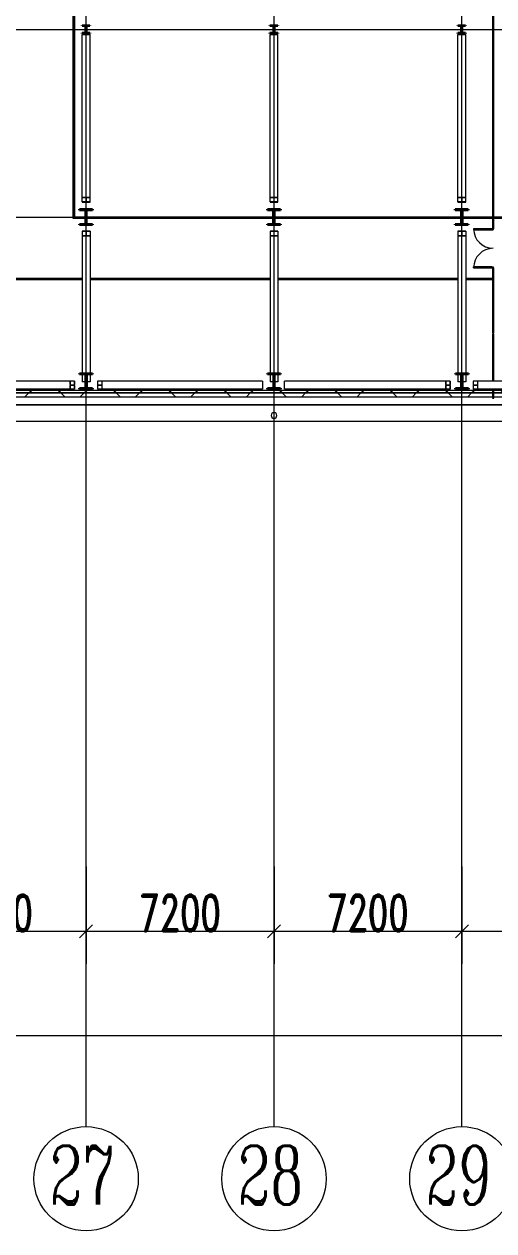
# Model space of a CAD drawing. Header units: millimetres. Extents: x -30000 to 430621, y -31706 to 192400.
# Drawn here: x 184825 to 202825, y -31706 to 14604 of the extents above; entities that cross this region are included whole.
import ezdxf

# ---------------------------------------------------------------- set-up
doc = ezdxf.new("R2010")
doc.units = ezdxf.units.MM
doc.linetypes.add('轴网线', pattern=[22.04, 18.38, -1.83, 0, -1.83])
doc.layers.get('0').update_dxf_attribs({"color": 8})
doc.layers.get('Defpoints').update_dxf_attribs({"color": 8})
for name, color, linetype, lineweight in [('A-ANNO-DIMS', 8, 'Continuous', 9), ('A-DOOR', 8, 'Continuous', 5), ('A-DOOR-OPNG', 8, 'Continuous', 5), ('A-FLOR-HRAL', 8, 'Continuous', 5), ('A-WALL', 8, 'Continuous', 5), ('A-WALL-FNSH', 8, 'Continuous', 9), ('A-WALL-PATT', 8, 'Continuous', 9), ('P-PIPE', 8, 'Continuous', 5), ('S-BEAM', 8, 'Continuous', 5), ('S-COLS', 8, 'Continuous', 5), ('S-GRID', 8, 'Continuous', 9), ('S-GRID-IDEN', 8, 'Continuous', 9)]:
    doc.layers.add(name, color=color, linetype=linetype, lineweight=lineweight)
doc.styles.add('RomanC_1', font='romanc__.ttf', dxfattribs={"width": 0.65, "height": 2250})
doc.styles.add('RomanD_4', font='romand__.ttf', dxfattribs={"width": 0.65, "height": 1400})
doc.dimstyles.new('第一_二道尺寸线', dxfattribs={"dimscale": 304.8, "dimtxt": 1405.004626, "dimasz": 1.64042, "dimexe": 4.10105, "dimexo": 0.0625, "dimgap": 0, "dimtad": 1, "dimdec": 0, "dimzin": 0, "dimdsep": 46, "dimtxsty": 'RomanD_4', "dimblk1": 'OBLIQUE', "dimblk2": 'OBLIQUE', "dimsah": 1, "dimcen": 0.09, "dimazin": 0, "dimtfac": 1, "dimtdec": 4, "dimtix": 1, "dimtmove": 0, "dimatfit": 3, "dimfxl": 8.2021, "dimfxlon": 1, "dimtvp": 1, "dimtolj": 1, "dimtzin": 0, "dimlwd": 18, "dimlwe": 18, "dimarcsym": 2})
pattern_1 = [(45, (-4e-09, 0), (-1060.66, 1060.66), []), (135, (-4e-09, 0), (-1060.66, -1060.66), [])]

# ---------------------------------------------------------------- blocks, each defined once
blk = doc.blocks.new('X-AR-F3-00-W-002_HLP2_rvt-1-LAY-4F-1_500-A')
at = {"layer": 'P-PIPE', "color": 96, "true_color": 0x007f00}
for start, end in [(0, 180), (180, 360)]:
    blk.add_arc((194400, -411), 110, start, end, dxfattribs=at)
blk = doc.blocks.new('钢_柱_焊接H - H600X500X20X30-659261-LAY-4F-1_500-A')
at = {"layer": 'S-COLS', "lineweight": 15, "true_color": 0xdddddd}
blk.add_hatch(color=254, dxfattribs=at).paths.add_polyline_path([(-250, -300), (250, -300), (250, -270), (10, -270), (10, 270), (250, 270), (250, 300), (-250, 300), (-250, 270), (-10, 270), (-10, -270), (-250, -270)], flags=0)
at = {"layer": 'S-COLS', "color": 8, "lineweight": 35, "true_color": 0x777777}
for p, q in [((-250, 300), (250, 300)), ((-250, 270), (-250, 300)), ((-10, 270), (-250, 270)), ((-10, -270), (-10, 270)), ((10, 270), (10, -270)), ((250, 270), (10, 270)), ((250, 300), (250, 270)), ((-250, -270), (-10, -270)), ((-250, -300), (-250, -270)), ((250, -300), (-250, -300)), ((10, -270), (250, -270)), ((250, -270), (250, -300))]:
    blk.add_line(p, q, dxfattribs=at)
blk = doc.blocks.new('钢_柱_焊接H - H600X500X20X30-659270-LAY-4F-1_500-A')
at = {"layer": 'S-COLS', "lineweight": 15, "true_color": 0xdddddd}
h = blk.add_hatch(color=254, dxfattribs=at)
h.paths.add_polyline_path([(6, -300), (250, -300), (250, -270), (10, -270), (6, -50), (-10, -50), (-10, -270), (-250, -270), (-250, -300), (-148, -300)], flags=0)
h.paths.add_polyline_path([(10, 0), (10, 270), (250, 270), (250, 300), (-250, 300), (-250, 270), (-10, 270), (-10, 0), (5, 0)], flags=0)
at = {"layer": 'S-COLS', "color": 8, "lineweight": 35, "true_color": 0x777777}
for p, q in [((-250, 300), (250, 300)), ((-250, 270), (-250, 300)), ((-10, 270), (-250, 270)), ((-10, 0), (-10, 270)), ((10, 270), (10, 0)), ((250, 270), (10, 270)), ((250, 300), (250, 270)), ((-250, -270), (-10, -270)), ((-250, -300), (-250, -270)), ((250, -300), (-250, -300)), ((-10, -270), (-10, -50)), ((10, -50), (10, -270)), ((10, -270), (250, -270)), ((250, -270), (250, -300))]:
    blk.add_line(p, q, dxfattribs=at)
blk = doc.blocks.new('钢_柱_热轧H - HW300X300-659269-LAY-4F-1_500-A')
at = {"layer": 'S-COLS', "lineweight": 15, "true_color": 0xdddddd}
h = blk.add_hatch(color=254, dxfattribs=at)
h.paths.add_polyline_path([(5, -122), (5, 122), (-5, 122), (-5, -122)], flags=0)
h.paths.add_polyline_path([(9, -131), (5, -122), (-5, -131), (5, -131)], flags=0)
h.paths.add_polyline_path([(-150, -150), (150, -150), (150, -135), (-150, -135), (-150, -150)], flags=0)
h.paths.add_polyline_path([(5, 122), (5, 131), (-5, 129)], flags=0)
h.paths.add_polyline_path([(9, 131), (18, 135), (150, 135), (150, 150), (-150, 150), (-145, 135), (5, 132)], flags=0)
at = {"layer": 'S-COLS', "color": 8, "lineweight": 35, "true_color": 0x777777}
for p, q in [((-150, 150), (150, 150)), ((-150, 135), (-150, 150)), ((-18, 135), (-150, 135)), ((-5, -122), (-5, 122)), ((5, 122), (5, -122)), ((150, 135), (18, 135)), ((150, 150), (150, 135)), ((-150, -135), (-18, -135)), ((-150, -150), (-150, -135)), ((150, -150), (-150, -150)), ((18, -135), (150, -135)), ((150, -135), (150, -150))]:
    blk.add_line(p, q, dxfattribs=at)
for centre, start, end in [((-18, 122), 360, 90), ((18, 122), 90, 180), ((-18, -122), 270, 360), ((18, -122), 180, 270)]:
    blk.add_arc(centre, 13, start, end, dxfattribs=at)
blk = doc.blocks.new('钢_梁_焊接H - H300X300X10X15-V312-LAY-4F-1_500-A')
at = {"layer": 'S-BEAM', "color": 8, "lineweight": 15, "true_color": 0x777777}
for p, q in [((187350, 6665), (187050, 6665)), ((187050, 6665), (187050, 6656)), ((187050, 6656), (187195, 6656)), ((187050, 6656), (187050, 6484)), ((187195, 6484), (187050, 6484)), ((187050, 6484), (187050, 6475)), ((187195, 6656), (187195, 6484)), ((187205, 6484), (187205, 6656)), ((187205, 6656), (187350, 6656)), ((187350, 6484), (187205, 6484)), ((187350, 6656), (187350, 6665)), ((187350, 6656), (187350, 6484)), ((187350, 6475), (187350, 6484)), ((187050, 6475), (187350, 6475)), ((187050, 6475), (187050, 1200)), ((187350, 6475), (187350, 1200)), ((187050, 1170), (187050, 878)), ((187350, 1170), (187350, 878)), ((187190, 878), (187050, 878)), ((187350, 878), (187210, 878))]:
    blk.add_line(p, q, dxfattribs=at)
blk = doc.blocks.new('钢_梁_焊接H - H300X300X10X15-658906-LAY-4F-1_500-A')
at = {"layer": 'S-BEAM', "color": 8, "lineweight": 15, "true_color": 0x777777}
for p, q in [((14250, 14201), (14550, 14201)), ((14250, 7956), (14250, 14201)), ((14550, 7956), (14550, 14201)), ((14550, 7956), (14250, 7956)), ((14250, 7956), (14250, 7947)), ((14250, 7947), (14395, 7947)), ((14250, 7785), (14250, 7947)), ((14395, 7947), (14395, 7785)), ((14405, 7785), (14405, 7947)), ((14405, 7947), (14550, 7947)), ((14550, 7947), (14550, 7956)), ((14550, 7785), (14550, 7947)), ((14395, 7785), (14250, 7785)), ((14250, 7785), (14250, 7776)), ((14250, 7776), (14550, 7776)), ((14550, 7785), (14405, 7785)), ((14550, 7776), (14550, 7785))]:
    blk.add_line(p, q, dxfattribs=at)
blk = doc.blocks.new('钢_梁_焊接H - H300X300X10X15-V321-LAY-4F-1_500-A')
at = {"layer": 'S-BEAM', "color": 8, "lineweight": 15, "true_color": 0x777777}
for p, q in [((194550, 6665), (194250, 6665)), ((194250, 6665), (194250, 6656)), ((194250, 6656), (194395, 6656)), ((194250, 6656), (194250, 6484)), ((194395, 6484), (194250, 6484)), ((194250, 6484), (194250, 6475)), ((194395, 6656), (194395, 6484)), ((194405, 6484), (194405, 6656)), ((194405, 6656), (194550, 6656)), ((194550, 6484), (194405, 6484)), ((194550, 6656), (194550, 6665)), ((194550, 6656), (194550, 6484)), ((194550, 6475), (194550, 6484)), ((194250, 6475), (194550, 6475)), ((194250, 6475), (194250, 1200)), ((194550, 6475), (194550, 1200)), ((194250, 1170), (194250, 878)), ((194550, 1170), (194550, 878)), ((194390, 878), (194250, 878)), ((194550, 878), (194410, 878))]:
    blk.add_line(p, q, dxfattribs=at)
blk = doc.blocks.new('钢_梁_焊接H - H300X300X10X15-V330-LAY-4F-1_500-A')
at = {"layer": 'S-BEAM', "color": 8, "lineweight": 15, "true_color": 0x777777}
for p, q in [((201750, 6665), (201450, 6665)), ((201450, 6665), (201450, 6656)), ((201450, 6656), (201595, 6656)), ((201450, 6656), (201450, 6484)), ((201595, 6484), (201450, 6484)), ((201450, 6484), (201450, 6475)), ((201595, 6656), (201595, 6484)), ((201605, 6484), (201605, 6656)), ((201605, 6656), (201750, 6656)), ((201750, 6484), (201605, 6484)), ((201750, 6656), (201750, 6665)), ((201750, 6656), (201750, 6484)), ((201750, 6475), (201750, 6484)), ((201450, 6475), (201750, 6475)), ((201450, 6475), (201450, 1200)), ((201750, 6475), (201750, 1200)), ((201450, 1170), (201450, 878)), ((201750, 1170), (201750, 878)), ((201590, 878), (201450, 878)), ((201750, 878), (201610, 878))]:
    blk.add_line(p, q, dxfattribs=at)
blk = doc.blocks.new('钢_梁_热轧H - HW300X300-659057-LAY-4F-1_500-A')
at = {"layer": 'S-BEAM', "color": 8, "lineweight": 15, "true_color": 0x777777}
for p, q in [((194796, 157500), (194796, 157800)), ((200982, 157800), (194796, 157800)), ((200982, 157500), (194796, 157500)), ((200991, 157800), (200982, 157800)), ((200982, 157800), (200982, 157500)), ((200982, 157500), (200991, 157500)), ((200991, 157668), (200991, 157800)), ((201148, 157800), (200991, 157800)), ((200991, 157500), (200991, 157632)), ((201148, 157500), (200991, 157500)), ((201140, 157655), (200998, 157655)), ((200998, 157645), (201140, 157645)), ((201156, 157800), (201148, 157800)), ((201148, 157800), (201148, 157668)), ((201148, 157632), (201148, 157500)), ((201148, 157500), (201156, 157500)), ((201156, 157500), (201156, 157800))]:
    blk.add_line(p, q, dxfattribs=at)
for centre, start_param, end_param in [((200998, 157668), 1.570796, 3.141593), ((200998, 157632), 0, 1.570796), ((201140, 157668), 3.141593, 4.712389), ((201140, 157632), 4.712389, 6.283185)]:
    blk.add_ellipse(centre, major_axis=(0, 13), ratio=0.581772, start_param=start_param, end_param=end_param, dxfattribs=at)
blk = doc.blocks.new('钢_梁_热轧H - HW300X300-659058-LAY-4F-1_500-A')
at = {"layer": 'S-BEAM', "color": 8, "lineweight": 15, "true_color": 0x777777}
for p, q in [((180396, 157500), (180396, 157800)), ((186582, 157800), (180396, 157800)), ((186582, 157500), (180396, 157500)), ((186591, 157800), (186582, 157800)), ((186582, 157800), (186582, 157500)), ((186582, 157500), (186591, 157500)), ((186591, 157668), (186591, 157800)), ((186748, 157800), (186591, 157800)), ((186591, 157500), (186591, 157632)), ((186748, 157500), (186591, 157500)), ((186740, 157655), (186598, 157655)), ((186598, 157645), (186740, 157645)), ((186756, 157800), (186748, 157800)), ((186748, 157800), (186748, 157668)), ((186748, 157632), (186748, 157500)), ((186748, 157500), (186756, 157500)), ((186756, 157500), (186756, 157800))]:
    blk.add_line(p, q, dxfattribs=at)
for centre, start_param, end_param in [((186598, 157668), 1.570796, 3.141593), ((186598, 157632), 0, 1.570796), ((186740, 157668), 3.141593, 4.712389), ((186740, 157632), 4.712389, 6.283185)]:
    blk.add_ellipse(centre, major_axis=(0, 13), ratio=0.581772, start_param=start_param, end_param=end_param, dxfattribs=at)
blk = doc.blocks.new('钢_梁_热轧H - HW300X300-658885-LAY-4F-1_500-A')
at = {"layer": 'S-BEAM', "color": 8, "lineweight": 15, "true_color": 0x777777}
for p, q in [((230844, 157800), (230835, 157800)), ((230835, 157800), (230835, 157500)), ((230835, 157500), (230844, 157500)), ((230844, 157668), (230844, 157800)), ((231001, 157800), (230844, 157800)), ((230844, 157500), (230844, 157632)), ((231001, 157500), (230844, 157500)), ((230994, 157655), (230852, 157655)), ((230852, 157645), (230994, 157645)), ((231010, 157800), (231001, 157800)), ((231001, 157800), (231001, 157668)), ((231001, 157632), (231001, 157500)), ((231001, 157500), (231010, 157500)), ((231010, 157500), (231010, 157800)), ((237156, 157800), (231010, 157800)), ((237156, 157500), (231010, 157500)), ((237156, 157800), (237156, 157500))]:
    blk.add_line(p, q, dxfattribs=at)
for centre, start_param, end_param in [((230852, 157668), 1.570796, 3.141593), ((230852, 157632), 0, 1.570796), ((230994, 157668), 3.141593, 4.712389), ((230994, 157632), 4.712389, 6.283185)]:
    blk.add_ellipse(centre, major_axis=(0, 13), ratio=0.581772, start_param=start_param, end_param=end_param, dxfattribs=at)
blk = doc.blocks.new('钢_梁_热轧H - HW300X300-659074-LAY-4F-1_500-A')
at = {"layer": 'S-BEAM', "color": 8, "lineweight": 15, "true_color": 0x777777}
for p, q in [((187644, 157800), (187635, 157800)), ((187635, 157800), (187635, 157500)), ((187635, 157500), (187644, 157500)), ((187644, 157668), (187644, 157800)), ((187801, 157800), (187644, 157800)), ((187644, 157500), (187644, 157632)), ((187801, 157500), (187644, 157500)), ((187794, 157655), (187652, 157655)), ((187652, 157645), (187794, 157645)), ((187810, 157800), (187801, 157800)), ((187801, 157800), (187801, 157668)), ((187801, 157632), (187801, 157500)), ((187801, 157500), (187810, 157500)), ((187810, 157500), (187810, 157800)), ((193956, 157800), (187810, 157800)), ((193956, 157500), (187810, 157500)), ((193956, 157800), (193956, 157500))]:
    blk.add_line(p, q, dxfattribs=at)
for centre, start_param, end_param in [((187652, 157668), 1.570796, 3.141593), ((187652, 157632), 0, 1.570796), ((187794, 157668), 3.141593, 4.712389), ((187794, 157632), 4.712389, 6.283185)]:
    blk.add_ellipse(centre, major_axis=(0, 13), ratio=0.581772, start_param=start_param, end_param=end_param, dxfattribs=at)
blk = doc.blocks.new('X-ST-F3-04-C-002_HLP2_rvt-1-LAY-4F-1_500-A')
at = {"color": 8, "lineweight": 15, "true_color": 0x777777}
for name, p in [('钢_柱_热轧H - HW300X300-659269-LAY-4F-1_500-A', (187195, 14400)), ('钢_柱_热轧H - HW300X300-659269-LAY-4F-1_500-A', (194395, 14400)), ('钢_柱_热轧H - HW300X300-659269-LAY-4F-1_500-A', (201595, 14400)), ('钢_梁_焊接H - H300X300X10X15-658906-LAY-4F-1_500-A', (172800, 0)), ('钢_梁_焊接H - H300X300X10X15-658906-LAY-4F-1_500-A', (180000, 0)), ('钢_梁_焊接H - H300X300X10X15-658906-LAY-4F-1_500-A', (187200, 0)), ('钢_柱_焊接H - H600X500X20X30-659270-LAY-4F-1_500-A', (187195, 7200)), ('钢_柱_焊接H - H600X500X20X30-659270-LAY-4F-1_500-A', (194395, 7200)), ('钢_柱_焊接H - H600X500X20X30-659270-LAY-4F-1_500-A', (201595, 7200)), ('钢_梁_焊接H - H300X300X10X15-V312-LAY-4F-1_500-A', (0, 0)), ('钢_梁_焊接H - H300X300X10X15-V321-LAY-4F-1_500-A', (0, 0)), ('钢_梁_焊接H - H300X300X10X15-V330-LAY-4F-1_500-A', (0, 0)), ('钢_柱_焊接H - H600X500X20X30-659261-LAY-4F-1_500-A', (187200, 900)), ('钢_柱_焊接H - H600X500X20X30-659261-LAY-4F-1_500-A', (194400, 900)), ('钢_柱_焊接H - H600X500X20X30-659261-LAY-4F-1_500-A', (201600, 900)), ('钢_梁_热轧H - HW300X300-659058-LAY-4F-1_500-A', (0, -156900)), ('钢_梁_热轧H - HW300X300-659074-LAY-4F-1_500-A', (0, -156900)), ('钢_梁_热轧H - HW300X300-659057-LAY-4F-1_500-A', (0, -156900)), ('钢_梁_热轧H - HW300X300-658885-LAY-4F-1_500-A', (-28800, -156900))]:
    blk.add_blockref(name, p, dxfattribs=at)
blk = doc.blocks.new('顶部扶栏类型 - 顶部扶栏_内部_-3241451-LAY-4F-1_500-A')
at = {"layer": 'A-FLOR-HRAL'}
for p, q in [((233775, 43250), (237550, 43250)), ((237550, 43200), (233775, 43200)), ((237650, 43250), (237925, 43250)), ((237875, 43200), (237650, 43200)), ((237875, 43125), (237875, 43200)), ((237925, 43250), (237925, 43125)), ((190975, 38467), (190975, 42925)), ((191025, 42925), (191025, 38417)), ((237875, 7200), (237875, 43025)), ((237925, 43025), (237925, 7150)), ((186700, 21747), (186700, 38467)), ((186700, 38467), (187050, 38467)), ((187350, 38467), (190975, 38467)), ((186750, 38417), (186750, 21747)), ((187050, 38417), (186750, 38417)), ((191025, 38417), (187350, 38417)), ((186700, 7150), (186700, 21397)), ((186750, 21397), (186750, 7200)), ((202775, 7150), (186700, 7150)), ((186750, 7200), (202775, 7200)), ((202824, 7200), (237875, 7200)), ((237925, 7150), (202824, 7150))]:
    blk.add_line(p, q, dxfattribs=at)
blk = doc.blocks.new('顶部扶栏类型 - 顶部扶栏_内部_-V439-LAY-4F-1_500-A')
at = {"layer": 'A-FLOR-HRAL'}
for p, q in [((233775, 43250), (237550, 43250)), ((233775, 43200), (237550, 43200)), ((237650, 43250), (237925, 43250)), ((237650, 43200), (237875, 43200)), ((237875, 43200), (237875, 43125)), ((237925, 43250), (237925, 43125)), ((190975, 38467), (190975, 42925)), ((191025, 38417), (191025, 42925)), ((237875, 43025), (237875, 7200)), ((237925, 43025), (237925, 7150)), ((186700, 38467), (187050, 38467)), ((186700, 21747), (186700, 38467)), ((187350, 38467), (190975, 38467)), ((186750, 38417), (187050, 38417)), ((186750, 21747), (186750, 38417)), ((187350, 38417), (191025, 38417)), ((186700, 7150), (186700, 21397)), ((186750, 7200), (186750, 21397)), ((202775, 7150), (186700, 7150)), ((202775, 7200), (186750, 7200)), ((237875, 7200), (202824, 7200)), ((237925, 7150), (202824, 7150))]:
    blk.add_line(p, q, dxfattribs=at)
blk = doc.blocks.new('顶部扶栏类型 - 顶部扶栏_内部_-3241510-LAY-4F-1_500-A')
at = {"layer": 'A-FLOR-HRAL'}
for p, q in [((180150, 4850), (187050, 4850)), ((187050, 4800), (180150, 4800)), ((187350, 4850), (194250, 4850)), ((194250, 4800), (187350, 4800)), ((194550, 4850), (201450, 4850)), ((201450, 4800), (194550, 4800)), ((201750, 4850), (202775, 4850)), ((202775, 4800), (201750, 4800))]:
    blk.add_line(p, q, dxfattribs=at)
blk = doc.blocks.new('顶部扶栏类型 - 顶部扶栏_内部_-V440-LAY-4F-1_500-A')
at = {"layer": 'A-FLOR-HRAL'}
for p, q in [((180150, 4850), (187050, 4850)), ((180150, 4800), (187050, 4800)), ((187350, 4850), (194250, 4850)), ((187350, 4800), (194250, 4800)), ((194550, 4850), (201450, 4850)), ((194550, 4800), (201450, 4800)), ((201750, 4850), (202775, 4850)), ((201750, 4800), (202775, 4800))]:
    blk.add_line(p, q, dxfattribs=at)
blk = doc.blocks.new('双扇平开防火门_带观察窗 - QM1523-4721362-LAY-4F-1_500-A')
at = {"layer": 'A-DOOR'}
for p, q in [((-750, 0), (-750, 750)), ((-750, 750), (-710, 750)), ((-750, 750), (-750, 550)), ((-710, 750), (-750, 750)), ((-750, 550), (-750, 350)), ((-710, 750), (-710, 0)), ((-710, 550), (-710, 750)), ((-710, 350), (-710, 550)), ((750, 750), (710, 750)), ((710, 750), (710, 0)), ((750, 750), (710, 750)), ((710, 750), (710, 550)), ((710, 550), (710, 350)), ((750, 0), (750, 750)), ((750, 550), (750, 750)), ((750, 350), (750, 550)), ((-750, 350), (-750, 50)), ((-710, 0), (-750, 0)), ((-710, 50), (-710, 350)), ((710, 350), (710, 50)), ((710, 0), (750, 0)), ((750, 50), (750, 350))]:
    blk.add_line(p, q, dxfattribs=at)
for centre, start, end in [((-750, 0), 0, 90), ((750, 0), 90, 180)]:
    blk.add_arc(centre, 750, start, end, dxfattribs=at)
at = {"layer": 'A-DOOR-OPNG'}
for p, q in [((-750, 25), (-750, -25)), ((750, 25), (750, -25))]:
    blk.add_line(p, q, dxfattribs=at)
blk = doc.blocks.new('轴网 - 宽度系数 0_65-670068-LAY-4F-1_500-A')
at = {"layer": 'S-GRID-IDEN'}
blk.add_circle((0, 0), 4, dxfattribs=at)
blk = doc.blocks.new('_Oblique')
at = {"color": 0, "linetype": 'ByBlock', "lineweight": -2}
blk.add_line((-0.5, -0.5), (0.5, 0.5), dxfattribs=at)
blk = doc.blocks.new('DIMBLOCK125-LAY-4F-1_500-A')
at = {"layer": 'A-ANNO-DIMS', "color": 0, "lineweight": 18, "transparency": 16777216}
for p, q in [((180000, -17725.274274), (180000, -21456.224274)), ((187200, -17725.274274), (187200, -21456.224274)), ((180000, -20206.224274), (187200, -20206.224274))]:
    blk.add_line(p, q, dxfattribs=at)
at = {"layer": 'Defpoints', "color": 0, "transparency": 16777216}
for p in [(180000, -17706.224274), (187200, -17706.224274), (187200, -20206.224274)]:
    blk.add_point(p, dxfattribs=at)
at = {"layer": 'A-ANNO-DIMS', "color": 0, "lineweight": 18, "transparency": 16777216, "xscale": 500.0000000000001, "yscale": 500.0000000000001, "zscale": 500.0000000000001, "rotation": 180}
blk.add_blockref('_Oblique', (180000, -20206.224274), dxfattribs=at)
at = {"layer": 'A-ANNO-DIMS', "color": 0, "lineweight": 18, "transparency": 16777216, "xscale": 500.0000000000001, "yscale": 500.0000000000001, "zscale": 500.0000000000001}
blk.add_blockref('_Oblique', (187200, -20206.224274), dxfattribs=at)
at = {"layer": 'A-ANNO-DIMS', "color": 0, "lineweight": 18, "transparency": 16777216, "insert": (183600, -19506.224274), "char_height": 1400, "width": 3890.7820424, "attachment_point": 5, "style": 'RomanD_4'}
blk.add_mtext('\\A1;7200', dxfattribs=at)
blk = doc.blocks.new('DIMBLOCK126-LAY-4F-1_500-A')
at = {"layer": 'A-ANNO-DIMS', "color": 0, "lineweight": 18, "transparency": 16777216}
for p, q in [((187200, -17725.274274), (187200, -21456.224274)), ((194400, -17725.274274), (194400, -21456.224274)), ((187200, -20206.224274), (194400, -20206.224274))]:
    blk.add_line(p, q, dxfattribs=at)
at = {"layer": 'Defpoints', "color": 0, "transparency": 16777216}
for p in [(187200, -17706.224274), (194400, -17706.224274), (194400, -20206.224274)]:
    blk.add_point(p, dxfattribs=at)
at = {"layer": 'A-ANNO-DIMS', "color": 0, "lineweight": 18, "transparency": 16777216, "xscale": 500.0000000000001, "yscale": 500.0000000000001, "zscale": 500.0000000000001, "rotation": 180}
blk.add_blockref('_Oblique', (187200, -20206.224274), dxfattribs=at)
at = {"layer": 'A-ANNO-DIMS', "color": 0, "lineweight": 18, "transparency": 16777216, "xscale": 500.0000000000001, "yscale": 500.0000000000001, "zscale": 500.0000000000001}
blk.add_blockref('_Oblique', (194400, -20206.224274), dxfattribs=at)
at = {"layer": 'A-ANNO-DIMS', "color": 0, "lineweight": 18, "transparency": 16777216, "insert": (190800, -19506.224274), "char_height": 1400, "width": 3890.7820424, "attachment_point": 5, "style": 'RomanD_4'}
blk.add_mtext('\\A1;7200', dxfattribs=at)
blk = doc.blocks.new('DIMBLOCK127-LAY-4F-1_500-A')
at = {"layer": 'A-ANNO-DIMS', "color": 0, "lineweight": 18, "transparency": 16777216}
for p, q in [((194400, -17725.274274), (194400, -21456.224274)), ((201600, -17725.274274), (201600, -21456.224274)), ((194400, -20206.224274), (201600, -20206.224274))]:
    blk.add_line(p, q, dxfattribs=at)
at = {"layer": 'Defpoints', "color": 0, "transparency": 16777216}
for p in [(194400, -17706.224274), (201600, -17706.224274), (201600, -20206.224274)]:
    blk.add_point(p, dxfattribs=at)
at = {"layer": 'A-ANNO-DIMS', "color": 0, "lineweight": 18, "transparency": 16777216, "xscale": 500.0000000000001, "yscale": 500.0000000000001, "zscale": 500.0000000000001, "rotation": 180}
blk.add_blockref('_Oblique', (194400, -20206.224274), dxfattribs=at)
at = {"layer": 'A-ANNO-DIMS', "color": 0, "lineweight": 18, "transparency": 16777216, "xscale": 500.0000000000001, "yscale": 500.0000000000001, "zscale": 500.0000000000001}
blk.add_blockref('_Oblique', (201600, -20206.224274), dxfattribs=at)
at = {"layer": 'A-ANNO-DIMS', "color": 0, "lineweight": 18, "transparency": 16777216, "insert": (198000, -19506.224274), "char_height": 1400, "width": 3890.7820424, "attachment_point": 5, "style": 'RomanD_4'}
blk.add_mtext('\\A1;7200', dxfattribs=at)
blk = doc.blocks.new('DIMBLOCK128-LAY-4F-1_500-A')
at = {"layer": 'A-ANNO-DIMS', "color": 0, "lineweight": 18, "transparency": 16777216}
for p, q in [((201600, -17725.274274), (201600, -21456.224274)), ((208800, -17725.274274), (208800, -21456.224274)), ((201600, -20206.224274), (208800, -20206.224274))]:
    blk.add_line(p, q, dxfattribs=at)
at = {"layer": 'Defpoints', "color": 0, "transparency": 16777216}
for p in [(201600, -17706.224274), (208800, -17706.224274), (208800, -20206.224274)]:
    blk.add_point(p, dxfattribs=at)
at = {"layer": 'A-ANNO-DIMS', "color": 0, "lineweight": 18, "transparency": 16777216, "xscale": 500.0000000000001, "yscale": 500.0000000000001, "zscale": 500.0000000000001, "rotation": 180}
blk.add_blockref('_Oblique', (201600, -20206.224274), dxfattribs=at)
at = {"layer": 'A-ANNO-DIMS', "color": 0, "lineweight": 18, "transparency": 16777216, "xscale": 500.0000000000001, "yscale": 500.0000000000001, "zscale": 500.0000000000001}
blk.add_blockref('_Oblique', (208800, -20206.224274), dxfattribs=at)
at = {"layer": 'A-ANNO-DIMS', "color": 0, "lineweight": 18, "transparency": 16777216, "insert": (205200, -19506.224274), "char_height": 1400, "width": 3890.7820424, "attachment_point": 5, "style": 'RomanD_4'}
blk.add_mtext('\\A1;7200', dxfattribs=at)
blk = doc.blocks.new('DIMBLOCK140-LAY-4F-1_500-A')
at = {"layer": 'A-ANNO-DIMS', "color": 0, "lineweight": 18, "transparency": 16777216}
for p, q in [((-300, -21725.274274), (-300, -25456.224274)), ((293100, -21725.274274), (293100, -25456.224274)), ((-300, -24206.224274), (293100, -24206.224274))]:
    blk.add_line(p, q, dxfattribs=at)
at = {"layer": 'Defpoints', "color": 0, "transparency": 16777216}
for p in [(-300, -21706.224274), (293100, -21706.224274), (293100, -24206.224274)]:
    blk.add_point(p, dxfattribs=at)
at = {"layer": 'A-ANNO-DIMS', "color": 0, "lineweight": 18, "transparency": 16777216, "xscale": 500.0000000000001, "yscale": 500.0000000000001, "zscale": 500.0000000000001, "rotation": 180}
blk.add_blockref('_Oblique', (-300, -24206.224274), dxfattribs=at)
at = {"layer": 'A-ANNO-DIMS', "color": 0, "lineweight": 18, "transparency": 16777216, "xscale": 500.0000000000001, "yscale": 500.0000000000001, "zscale": 500.0000000000001}
blk.add_blockref('_Oblique', (293100, -24206.224274), dxfattribs=at)
at = {"layer": 'A-ANNO-DIMS', "color": 0, "lineweight": 18, "transparency": 16777216, "insert": (146400, -23506.224274), "char_height": 1400, "width": 5836.1730636, "attachment_point": 5, "style": 'RomanD_4'}
blk.add_mtext('\\A1;293400', dxfattribs=at)

msp = doc.modelspace()

# ---------------------------------------------------------------- hatches: boundary and pattern name
at = {"layer": 'A-WALL-PATT', "lineweight": 5}
h = msp.add_hatch(dxfattribs=at)
h.set_pattern_fill('FP_13', color=256, style=0, pattern_type=2)
h.set_pattern_definition(pattern_1)
h.paths.add_polyline_path([(202825, 2750), (202825, 5250), (202775, 5250), (202775, 2750)], flags=0)
h.paths.add_polyline_path([(202825, 6750), (202825, 21395.8), (202775, 21395), (202775, 6750)], flags=0)
h.paths.add_polyline_path([(202825, 21745.8), (202825, 42925), (202775, 42925), (202775, 21745.8), (202804.3, 21745.8)], flags=0)
h = msp.add_hatch(dxfattribs=at)
h.set_pattern_fill('FP_13', color=256, style=0, pattern_type=2)
h.set_pattern_definition(pattern_1)
h.paths.add_polyline_path([(202775, 250), (202825, 250), (202825, 300), (202775, 300)], flags=0)
h.paths.add_polyline_path([(202775, 550), (202825, 550), (202825, 600), (202775, 600)], flags=0)
h.paths.add_polyline_path([(202825, 900), (202825, 2700), (202775, 2700), (202775, 900)], flags=0)
h = msp.add_hatch(dxfattribs=at)
h.set_pattern_fill('FP_13', color=256, style=0, pattern_type=2)
h.set_pattern_definition(pattern_1)
h.paths.add_polyline_path([(240313.3, 450), (244625, 450), (244625, 550), (250, 550), (250, 450), (237600, 450)], flags=0)
h = msp.add_hatch(dxfattribs=at)
h.set_pattern_fill('FP_13', color=256, style=0, pattern_type=2)
h.set_pattern_definition(pattern_1)
h.paths.add_polyline_path([(243636.8, 300), (244925, 300), (244925, 450), (0, 450), (0, 300), (240313.3, 300)], flags=0)

# ---------------------------------------------------------------- linework, layer by layer
at = {"layer": 'A-WALL'}
for p, q in [((202775, 21395.8), (202775, 6750)), ((202825, 6750), (202825, 21395.8)), ((202775, 5250), (202775, 2750)), ((202825, 2750), (202825, 5250)), ((202775, 2750), (202825, 2750)), ((202775, 2700), (202775, 900)), ((202825, 2700), (202775, 2700)), ((202825, 900), (202825, 2700)), ((244625, 550), (250, 550)), ((202775, 600), (202775, 250)), ((202825, 250), (202825, 600)), ((150, 450), (244725, 450)), ((202775, 250), (202825, 250))]:
    msp.add_line(p, q, dxfattribs=at)
at = {"layer": 'A-WALL', "lineweight": 9}
for p, q in [((0, 300), (244925, 300)), ((244925, 450), (150, 450))]:
    msp.add_line(p, q, dxfattribs=at)
at = {"layer": 'A-WALL-FNSH', "lineweight": 5}
for p, q in [((244800, 0), (28760, 0)), ((244800, -650), (28760, -650))]:
    msp.add_line(p, q, dxfattribs=at)
at = {"layer": 'S-GRID', "linetype": '轴网线'}
for p, q in [((187200, -17706.2), (187200, 174400)), ((194400, -17706.2), (194400, 174400)), ((201600, -17706.2), (201600, 174400)), ((-16000, 14400), (308800, 14400)), ((-16000, 7200), (308800, 7200)), ((-16000, 0), (308800, 0))]:
    msp.add_line(p, q, dxfattribs=at)
at = {"layer": 'S-GRID'}
for p, q in [((187200, -27706.2), (187200, -17706.2)), ((194400, -27706.2), (194400, -17706.2)), ((201600, -27706.2), (201600, -17706.2))]:
    msp.add_line(p, q, dxfattribs=at)

# ---------------------------------------------------------------- block references
at = {"lineweight": 5}
for name in ['X-AR-F3-00-W-002_HLP2_rvt-1-LAY-4F-1_500-A', 'X-ST-F3-04-C-002_HLP2_rvt-1-LAY-4F-1_500-A']:
    msp.add_blockref(name, (0, 0), dxfattribs=at)
at = {"layer": 'A-DOOR', "rotation": 89.9999999999999}
msp.add_blockref('双扇平开防火门_带观察窗 - QM1523-4721362-LAY-4F-1_500-A', (202800, 6000), dxfattribs=at)
at = {"layer": 'A-FLOR-HRAL'}
for name in ['顶部扶栏类型 - 顶部扶栏_内部_-3241510-LAY-4F-1_500-A', '顶部扶栏类型 - 顶部扶栏_内部_-V440-LAY-4F-1_500-A', '顶部扶栏类型 - 顶部扶栏_内部_-3241451-LAY-4F-1_500-A', '顶部扶栏类型 - 顶部扶栏_内部_-V439-LAY-4F-1_500-A']:
    msp.add_blockref(name, (0, 0), dxfattribs=at)
at = {"layer": 'S-GRID-IDEN', "xscale": 499.9999999999995, "yscale": 499.9999999999995, "zscale": 499.9999999999995}
for p in [(187200, -29706.2), (194400, -29706.2), (201600, -29706.2)]:
    msp.add_blockref('轴网 - 宽度系数 0_65-670068-LAY-4F-1_500-A', p, dxfattribs=at)

# ---------------------------------------------------------------- texts
at = {"layer": 'S-GRID-IDEN', "char_height": 2250, "width": 3335.02, "attachment_point": 1, "style": 'RomanC_1'}
for s, insert in [('27', (185805.5, -28441.6)), ('28', (193005.5, -28441.6)), ('29', (200205.5, -28441.6))]:
    msp.add_mtext(s, dxfattribs=dict(at, insert=insert))

# ---------------------------------------------------------------- dimensions: what is measured, and where the dimension line sits
at = {"layer": 'A-ANNO-DIMS', "lineweight": 18}
for base, p1, p2, override, picture, middle in [((187200, -20206.2), (180000, -17706.2), (187200, -17706.2), {"dimpost": '<>', "dimfxl": 7200}, 'DIMBLOCK125-LAY-4F-1_500-A', (183600, -19506.2)), ((194400, -20206.2), (187200, -17706.2), (194400, -17706.2), {"dimpost": '<>', "dimfxl": 7200}, 'DIMBLOCK126-LAY-4F-1_500-A', (190800, -19506.2)), ((201600, -20206.2), (194400, -17706.2), (201600, -17706.2), {"dimpost": '<>', "dimfxl": 7200}, 'DIMBLOCK127-LAY-4F-1_500-A', (198000, -19506.2)), ((208800, -20206.2), (201600, -17706.2), (208800, -17706.2), {"dimpost": '<>', "dimfxl": 7200}, 'DIMBLOCK128-LAY-4F-1_500-A', (205200, -19506.2)), ((293100, -24206.2), (-300, -21706.2), (293100, -21706.2), {"dimpost": '<>', "dimfxl": 293400}, 'DIMBLOCK140-LAY-4F-1_500-A', (146400, -23506.2))]:
    dim = msp.add_linear_dim(base=base, p1=p1, p2=p2, dimstyle='第一_二道尺寸线', override=override, dxfattribs=at)
    dim.commit()
    dim.dimension.update_dxf_attribs({"geometry": picture, "text_midpoint": middle})

doc.saveas('drawing.dxf')
